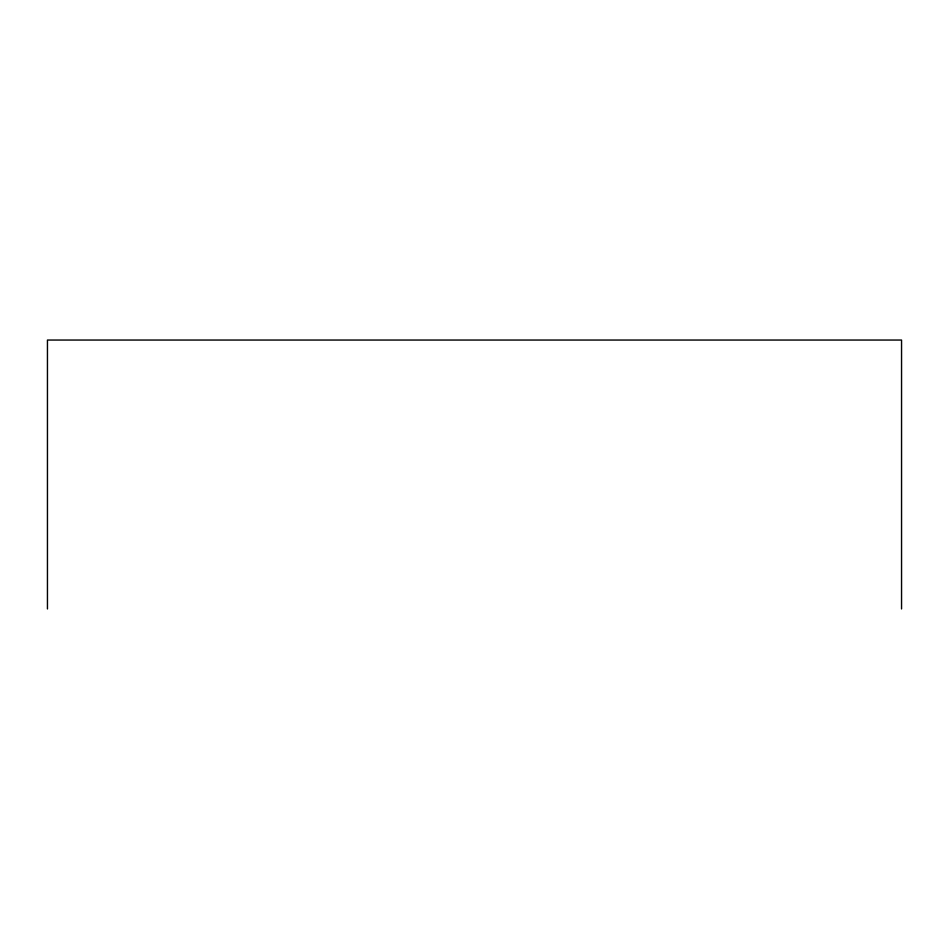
<?xml version="1.0" encoding="UTF-8"?>
<svg xmlns="http://www.w3.org/2000/svg" width="949" height="949" viewBox="0 0 949 949"><rect width="100%" height="100%" fill="white"/><g stroke="black" fill="none" stroke-linecap="round" stroke-linejoin="round"><path stroke-width="1.42" d="M901.55 608.95L901.55 340.05L47.45 340.05L47.45 608.95"/></g></svg>
